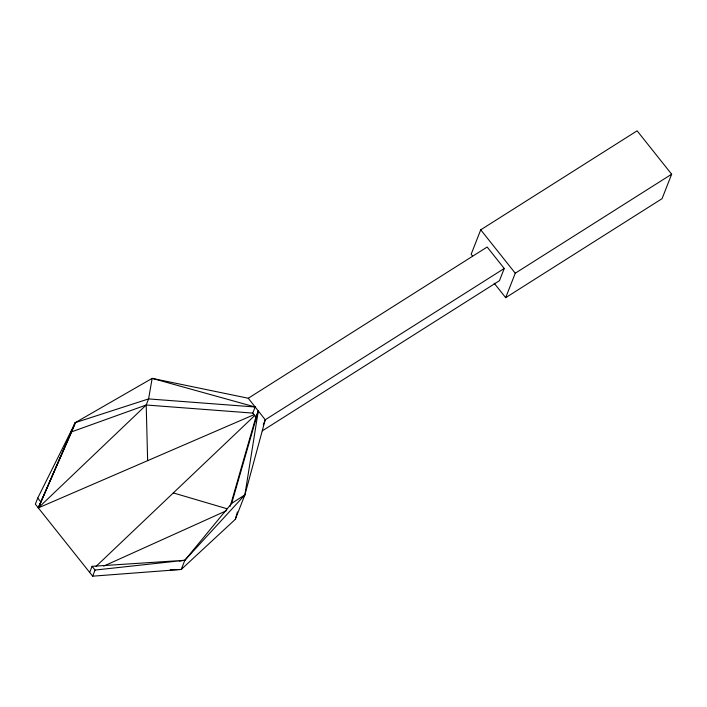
<?xml version="1.0" encoding="UTF-8"?>
<svg xmlns="http://www.w3.org/2000/svg" width="707" height="707" viewBox="0 0 707 707"><rect width="100%" height="100%" fill="white"/><g stroke="black" fill="none" stroke-linecap="round" stroke-linejoin="round"><path stroke-width="1.06" d="M170.219 569.807L181.248 569.453L184.845 560.28L244.887 494.873L265.249 419.772L248.272 398.253L152.164 378.369L75.296 422.636L37.745 498.055L35.35 504.171L92.661 576.178L181.248 569.453L235.307 519.336L244.887 494.873L258.302 410.961L255.907 417.059L252.779 413.091L146.208 405.005L71.699 431.809L38.319 507.909L253.928 414.717M230.217 506.274L256.703 414.32M179.375 560.978L184.845 560.28L231.702 503.331L258.302 410.961M235.307 519.336L237.428 511.974M255.174 406.993L152.164 378.369L148.594 398.916L146.208 405.005L38.319 507.909L75.296 422.636L148.594 398.916L255.174 406.993L252.779 413.091M71.699 431.809L75.296 422.636L38.319 507.909M89.683 572.44L92.078 566.325L184.845 560.28L95.056 570.063L92.078 566.325M92.661 576.178L95.056 570.063M263.251 424.872L265.249 419.772L504.241 268.474L487.158 247.026L248.272 398.253M494.175 283.207L505.682 297.674L662.061 198.667L671.65 174.214L637.113 130.822L480.733 229.819L471.145 254.281L472.506 255.987M504.241 268.474L499.442 280.706L262.315 430.828M505.682 297.674L515.27 273.211L671.65 174.214M181.248 569.453L182.618 567.73M96.055 566.378L254.573 415.681M231.702 503.331L244.887 494.873M103.752 566.095L226.302 510.781M173.321 492.92L227.203 508.801M480.733 229.819L515.27 273.211M37.745 498.055L40.723 501.793M146.208 405.005L147.639 460.655"/></g></svg>
